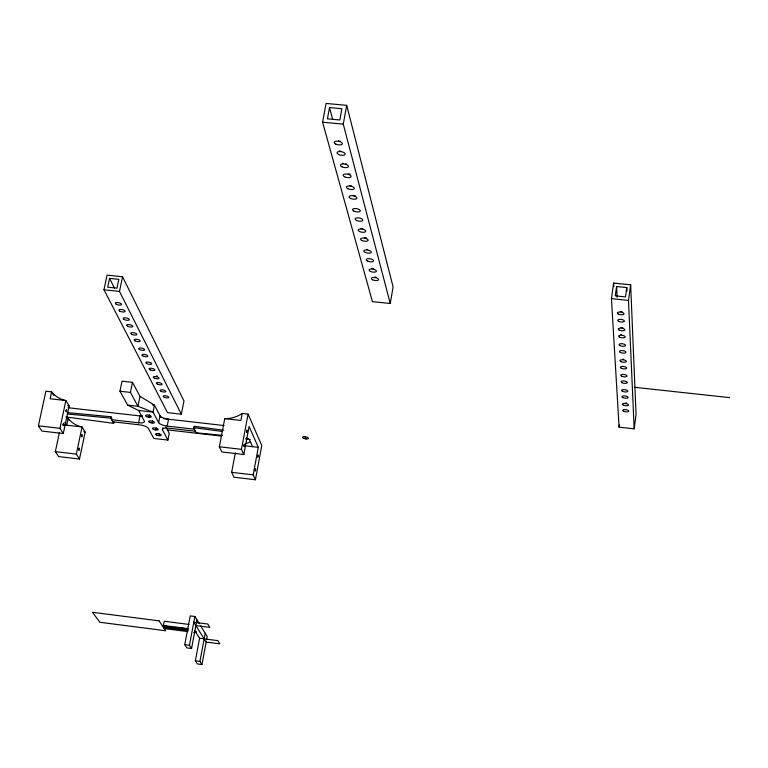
<?xml version="1.0" encoding="UTF-8"?>
<svg xmlns="http://www.w3.org/2000/svg" width="768" height="768" viewBox="0 0 768 768"><rect width="100%" height="100%" fill="white"/><g stroke="black" fill="none" stroke-linecap="round" stroke-linejoin="round"><path stroke-width="1.15" d="M634.166 428.842L636.058 414.816L630.653 284.813L613.622 283.085L611.443 298.656L619.094 427.162L634.166 428.842L628.493 300.413L630.653 284.813M619.094 427.162L619.411 424.829M626.813 287.578L625.517 296.938L615.283 295.882L616.589 286.541L626.813 287.578L626.966 291.149M390.259 303.494L393.101 286.925L346.704 105.331L326.074 103.45L322.598 122.218L372.432 301.632L390.259 303.494L343.277 124.128L346.704 105.331M329.501 107.568L327.418 118.838L339.821 119.981L341.885 108.701L329.501 107.568L332.611 119.107M255.427 479.76L253.181 474.864L258.298 447.331L249.101 426.442L243.83 454.512L221.846 451.958L219.36 446.784L224.736 418.637A28.205 25.882 -23.8 0 0 242.208 413.462L248.083 414.125L261.773 445.526L255.427 479.76L234.019 477.235L231.658 472.339L235.334 452.87M194.832 630.701L199.594 638.266L195.331 660.835L197.376 663.955L201.926 664.55L199.901 661.43L205.21 633.235M243.83 454.512L241.459 449.338L248.083 414.125M201.926 664.55L206.15 642.067L193.795 622.234L207.792 624.029L209.818 627.37L195.888 625.584M206.573 639.821L207.206 636.461L200.496 625.594M191.539 648.509L189.427 645.254L194.89 616.502L190.234 615.907L184.752 644.65L186.883 647.904L191.539 648.509L196.963 619.872M196.282 631.536L196.07 632.669L193.709 632.362M242.208 413.462L240.883 420.47L224.736 418.637M187.824 630.144L164.237 627.101L164.237 628.56L187.814 631.603M222.394 435.35L196.234 432.826L193.661 427.651L193.93 426.269L223.603 430.214M194.707 427.834L194.438 429.206L167.184 426.086A7.43 2.371 11.2 0 1 158.65 422.659L153.043 412.109L154.435 405.158L139.997 396.374L132.49 382.368L122.026 381.197L119.952 391.229L127.642 405.12L138.566 410.458L153.043 412.109L137.981 406.291L127.642 405.12M187.958 628.646L163.142 625.459L162.922 626.592L187.747 629.789M166.906 626.246L163.363 625.786L164.237 621.264L189.034 624.451M181.344 414.202L183.965 400.934L122.554 276.758L107.069 275.136L103.978 289.786L167.491 412.627L181.344 414.202L119.491 291.427L122.554 276.758M167.184 426.086L168.547 419.213A7.43 2.381 11.2 0 1 160.022 415.776L158.65 422.659M112.771 421.776L139.757 424.877A7.363 2.323 11.4 0 1 148.282 428.275L153.83 438.461L167.914 440.083L169.248 433.306L165.907 426.96M155.875 429.994L156.326 427.718M158.928 435.667L159.379 433.402M167.914 440.083L162.499 429.907L162.95 427.632M148.973 417.178L149.434 414.883M152.112 423.014L152.573 420.72M139.997 396.374L137.981 406.291L130.435 392.41L132.49 382.368M67.709 412.627L110.947 416.765L111.85 418.33L111.571 419.702L138.605 422.803L139.997 415.949A7.421 2.371 11.4 0 0 142.618 416.064M65.942 416.966L113.664 423.331L110.669 418.138L110.947 416.765M113.664 423.331L113.952 421.968M109.546 278.39L107.693 287.184L116.995 288.163L118.838 279.36L109.546 278.39L114.422 288M59.434 432.451L55.344 451.632L58.598 456.576L79.488 459.034L76.349 454.099L82.051 426.97A27.235 24.73 -29.1 0 1 68.131 418.454L66.701 425.194L64.867 422.285M79.488 459.034L85.152 432.029L82.051 426.97L64.464 424.934M63.264 433.536L69.139 405.898L65.866 400.56A27.974 25.277 -28.9 0 1 51.6 391.862L45.888 391.219L38.4 425.827L41.827 431.05L63.264 433.536L59.952 428.323L65.866 400.56L50.112 398.765L51.6 391.862L53.827 395.453M322.598 122.218L343.277 124.128M67.421 413.99L110.669 418.138M611.443 298.656L628.493 300.413M103.978 289.786L119.491 291.427M634.915 387.341L729.6 397.613M119.952 391.229L130.435 392.41M152.371 404.928L154.435 405.158L160.944 417.523M68.035 407.722L142.378 416.218M163.786 418.666L224.016 425.549M195.466 431.28L168.269 428.15A7.373 2.333 11.2 0 0 162.499 429.907M167.443 429.878L221.894 436.138M245.558 438.864L250.301 439.411M245.827 445.891L258.298 447.331M38.4 425.827L59.952 428.323M219.36 446.784L241.459 449.338M55.344 451.632L76.349 454.099M231.658 472.339L253.181 474.864M169.267 626.544L172.81 627.005M175.171 627.312L188.17 628.982M164.458 627.437L188.035 630.47M199.594 638.266L217.853 640.627L219.792 643.834L206.15 642.067M184.752 644.65L189.427 645.254M195.331 660.835L199.901 661.43M193.661 427.651L222.154 431.443M66.96 416.563L69.187 420.154M194.89 616.502L199.325 623.693M138.566 410.458L144.326 421.018A7.421 2.352 11.4 0 1 138.605 422.803M252.566 446.669L249.562 439.93A9.984 3.178 10.6 0 0 246.24 437.99M305.059 436.762L305.894 438.922M613.622 283.085L613.824 286.666M616.589 286.541L617.174 297.254M85.152 432.029A27.091 24.624 -29.2 0 1 83.779 431.693M157.267 376.003A2.976 0.998 11.4 0 1 156.509 375.888M69.139 405.898A27.821 25.162 -29 0 1 67.728 405.562M249.926 442.042A27.456 25.306 -23.9 0 1 245.702 443.645M621.514 334.618A3.322 1.248 7.5 0 1 620.707 334.416M622.051 311.693A3.389 1.306 7.5 0 1 620.304 311.51M626.659 402.893A3.11 1.094 7.6 0 1 625.862 402.845M623.626 359.242A3.245 1.19 7.5 0 1 622.79 359.117M622.858 327.715A3.341 1.267 7.5 0 1 621.139 327.533M373.718 268.733A3.734 1.459 9.9 0 1 371.837 268.339M375.974 277.133A3.706 1.43 9.8 0 1 375.014 276.979M340.502 141.235A4.157 1.805 10.5 0 1 338.4 141.034M355.066 195.629A3.974 1.651 10.2 0 1 353.05 195.427M351.485 185.923A4.013 1.68 10.2 0 1 349.459 185.501M346.598 164.006A4.08 1.738 10.3 0 1 345.581 163.968M343.526 163.536A4.08 1.738 10.3 0 1 342.614 163.162M350.189 173.933A4.051 1.709 10.3 0 1 348.278 173.981M362.995 228.797A3.869 1.555 10 0 1 361.037 228.384M341.203 151.43A4.128 1.776 10.4 0 1 339.264 150.778M367.632 249.552A3.802 1.507 9.9 0 1 366.691 249.302M366.365 237.83A3.84 1.536 10 0 1 364.426 237.638M62.986 424.762C63.744 428.659 64.08 419.741 62.986 424.762M65.933 410.909C66.682 414.816 67.027 405.917 65.933 410.909M78.624 449.539C79.334 453.293 79.67 444.634 78.624 449.539M81.466 435.994C82.176 439.757 82.512 431.107 81.466 435.994M243.878 445.651C244.339 449.52 244.838 440.592 243.878 445.651M246.518 431.587C246.979 435.466 247.478 426.547 246.518 431.587M255.043 470.198C255.485 473.923 255.965 465.254 255.043 470.198M257.597 456.451C258.029 460.186 258.518 451.526 257.597 456.451M159.101 620.861L92.477 612.298L99.898 622.272L165.706 630.768L159.101 620.861M154.522 378.192A2.976 0.989 11.4 0 0 159.072 378.24A2.976 0.989 11.4 0 0 154.886 376.512A2.976 0.989 11.4 0 0 154.522 378.192M157.613 384.221A2.957 0.979 11.4 0 0 162.144 384.278A2.957 0.979 11.4 0 0 157.978 382.56A2.957 0.979 11.4 0 0 157.613 384.221M161.318 391.44A2.938 0.97 11.3 0 0 165.811 391.498A2.938 0.97 11.3 0 0 161.683 389.808A2.938 0.97 11.3 0 0 161.318 391.44M164.323 397.315A2.918 0.96 11.3 0 0 168.797 397.382A2.918 0.96 11.3 0 0 164.698 395.702A2.918 0.96 11.3 0 0 164.323 397.315M150.298 369.946A2.995 1.008 11.5 0 0 154.886 369.984A2.995 1.008 11.5 0 0 150.653 368.237A2.995 1.008 11.5 0 0 150.298 369.946M146.544 363.466A3.014 1.018 11.5 0 0 151.574 364.022A3.014 1.018 11.5 0 0 148.205 362.054A3.014 1.018 11.5 0 0 146.544 363.466M142.627 355.834A3.043 1.037 11.6 0 0 147.706 356.39A3.043 1.037 11.6 0 0 144.298 354.403A3.043 1.037 11.6 0 0 142.627 355.834M139.363 349.459A3.062 1.046 11.6 0 0 144.461 350.016A3.062 1.046 11.6 0 0 141.034 348.01A3.062 1.046 11.6 0 0 139.363 349.459M134.89 340.742A3.082 1.066 11.7 0 0 140.035 341.299A3.082 1.066 11.7 0 0 136.57 339.264A3.082 1.066 11.7 0 0 134.89 340.742M131.53 334.186A3.101 1.075 11.7 0 0 136.704 334.742A3.101 1.075 11.7 0 0 133.21 332.678A3.101 1.075 11.7 0 0 131.53 334.186M116.122 304.138A3.197 1.142 12 0 0 121.44 304.704A3.197 1.142 12 0 0 117.821 302.534A3.197 1.142 12 0 0 116.122 304.138M119.683 311.069A3.178 1.123 11.9 0 0 124.963 311.635A3.178 1.123 11.9 0 0 121.373 309.494A3.178 1.123 11.9 0 0 119.683 311.069M123.936 319.373A3.149 1.114 11.9 0 0 129.178 319.939A3.149 1.114 11.9 0 0 125.626 317.818A3.149 1.114 11.9 0 0 123.936 319.373M127.392 326.112A3.13 1.094 11.8 0 0 132.605 326.678A3.13 1.094 11.8 0 0 129.082 324.586A3.13 1.094 11.8 0 0 127.392 326.112M156.768 435.139A2.928 0.922 11.2 0 0 161.251 435.235A2.928 0.922 11.2 0 0 157.123 433.584A2.928 0.922 11.2 0 0 156.768 435.139M153.696 429.456A2.947 0.931 11.3 0 0 158.208 429.542A2.947 0.931 11.3 0 0 154.051 427.882A2.947 0.931 11.3 0 0 153.696 429.456M149.923 422.477A2.966 0.941 11.3 0 0 154.464 422.554A2.966 0.941 11.3 0 0 150.269 420.874A2.966 0.941 11.3 0 0 149.923 422.477M146.765 416.64A2.986 0.96 11.4 0 0 151.334 416.717A2.986 0.96 11.4 0 0 147.11 415.018A2.986 0.96 11.4 0 0 146.765 416.64M303.619 438.355A3.11 1.008 10.2 0 0 308.525 438.461A3.11 1.008 10.2 0 0 304.291 436.714A3.11 1.008 10.2 0 0 303.619 438.355M619.21 330.096A3.341 1.267 7.5 0 0 624.739 330.106A3.341 1.267 7.5 0 0 620.592 328.109A3.341 1.267 7.5 0 0 619.21 330.096M621.274 368.275A3.226 1.181 7.5 0 0 626.602 368.323A3.226 1.181 7.5 0 0 622.618 366.442A3.226 1.181 7.5 0 0 621.274 368.275M619.594 337.162A3.322 1.248 7.5 0 0 625.085 337.181A3.322 1.248 7.5 0 0 620.966 335.203A3.322 1.248 7.5 0 0 619.594 337.162M622.522 391.334A3.158 1.123 7.6 0 0 627.734 391.392A3.158 1.123 7.6 0 0 623.827 389.578A3.158 1.123 7.6 0 0 622.522 391.334M621.706 376.253A3.197 1.162 7.5 0 0 626.995 376.301A3.197 1.162 7.5 0 0 623.03 374.438A3.197 1.162 7.5 0 0 621.706 376.253M623.597 411.264A3.091 1.075 7.6 0 0 628.704 411.341A3.091 1.075 7.6 0 0 624.883 409.584A3.091 1.075 7.6 0 0 623.597 411.264M620.918 361.613A3.245 1.19 7.5 0 0 626.275 361.651A3.245 1.19 7.5 0 0 622.262 359.75A3.245 1.19 7.5 0 0 620.918 361.613M622.858 397.622A3.13 1.114 7.6 0 0 628.042 397.68A3.13 1.114 7.6 0 0 624.163 395.885A3.13 1.114 7.6 0 0 622.858 397.622M623.27 405.139A3.11 1.094 7.6 0 0 628.406 405.216A3.11 1.094 7.6 0 0 624.566 403.44A3.11 1.094 7.6 0 0 623.27 405.139M620.419 352.493A3.274 1.21 7.5 0 0 625.834 352.522A3.274 1.21 7.5 0 0 621.782 350.592A3.274 1.21 7.5 0 0 620.419 352.493M622.061 382.723A3.178 1.142 7.6 0 0 627.312 382.781A3.178 1.142 7.6 0 0 623.376 380.947A3.178 1.142 7.6 0 0 622.061 382.723M620.054 345.629A3.293 1.229 7.5 0 0 625.498 345.648A3.293 1.229 7.5 0 0 621.418 343.699A3.293 1.229 7.5 0 0 620.054 345.629M618.346 314.093A3.398 1.306 7.5 0 0 623.952 314.093A3.398 1.306 7.5 0 0 619.747 312.048A3.398 1.306 7.5 0 0 618.346 314.093M618.739 321.379A3.37 1.286 7.5 0 0 624.307 321.379A3.37 1.286 7.5 0 0 620.131 319.363A3.37 1.286 7.5 0 0 618.739 321.379M367.594 261.082A3.773 1.478 9.9 0 0 373.603 261.014A3.773 1.478 9.9 0 0 368.563 258.662A3.773 1.478 9.9 0 0 367.594 261.082M372.691 279.802A3.706 1.43 9.8 0 0 378.605 279.754A3.706 1.43 9.8 0 0 373.651 277.459A3.706 1.43 9.8 0 0 372.691 279.802M370.406 271.421A3.734 1.45 9.9 0 0 376.368 271.373A3.734 1.45 9.9 0 0 371.376 269.04A3.734 1.45 9.9 0 0 370.406 271.421M365.242 252.413A3.802 1.498 9.9 0 0 371.29 252.346A3.802 1.498 9.9 0 0 366.211 249.955A3.802 1.498 9.9 0 0 365.242 252.413M347.914 188.736A4.013 1.67 10.2 0 0 354.278 188.592A4.013 1.67 10.2 0 0 348.893 185.981A4.013 1.67 10.2 0 0 347.914 188.736M335.76 144.086A4.157 1.795 10.5 0 0 342.355 143.885A4.157 1.795 10.5 0 0 336.749 141.11A4.157 1.795 10.5 0 0 335.76 144.086M350.534 198.394A3.984 1.642 10.2 0 0 356.861 198.259A3.984 1.642 10.2 0 0 351.514 195.677A3.984 1.642 10.2 0 0 350.534 198.394M344.669 176.822A4.051 1.709 10.3 0 0 351.101 176.659A4.051 1.709 10.3 0 0 345.648 174A4.051 1.709 10.3 0 0 344.669 176.822M354.01 211.162A3.936 1.613 10.1 0 0 360.269 211.046A3.936 1.613 10.1 0 0 354.989 208.512A3.936 1.613 10.1 0 0 354.01 211.162M356.544 220.454A3.907 1.584 10.1 0 0 362.755 220.349A3.907 1.584 10.1 0 0 357.523 217.843A3.907 1.584 10.1 0 0 356.544 220.454M359.558 231.542A3.869 1.555 10 0 0 365.712 231.446A3.869 1.555 10 0 0 360.538 228.989A3.869 1.555 10 0 0 359.558 231.542M362.006 240.528A3.84 1.536 10 0 0 368.112 240.442A3.84 1.536 10 0 0 362.976 238.013A3.84 1.536 10 0 0 362.006 240.528M341.942 166.819A4.09 1.738 10.3 0 0 348.422 166.646A4.09 1.738 10.3 0 0 342.931 163.949A4.09 1.738 10.3 0 0 341.942 166.819M338.582 154.464A4.128 1.766 10.4 0 0 345.12 154.272A4.128 1.766 10.4 0 0 339.571 151.536A4.128 1.766 10.4 0 0 338.582 154.464"/></g></svg>
